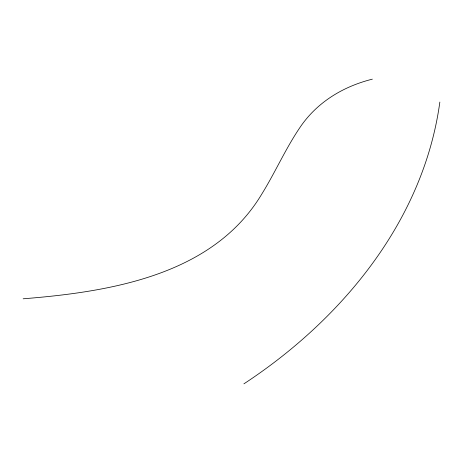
<?xml version="1.0" encoding="UTF-8"?>
<svg xmlns="http://www.w3.org/2000/svg" width="463" height="463" viewBox="0 0 463 463"><rect width="100%" height="100%" fill="white"/><g stroke="black" fill="none" stroke-linecap="round" stroke-linejoin="round"><path stroke-width="0.69" d="M439.85 102.074C423.581 221.019 341.729 319.568 243.908 383.839M372.356 79.161C344.015 86.251 318.532 101.264 301.448 125.317C286.244 147.107 275.699 171.623 261.734 194.159C212.922 275.554 109.708 291.864 23.15 298.797"/></g></svg>
